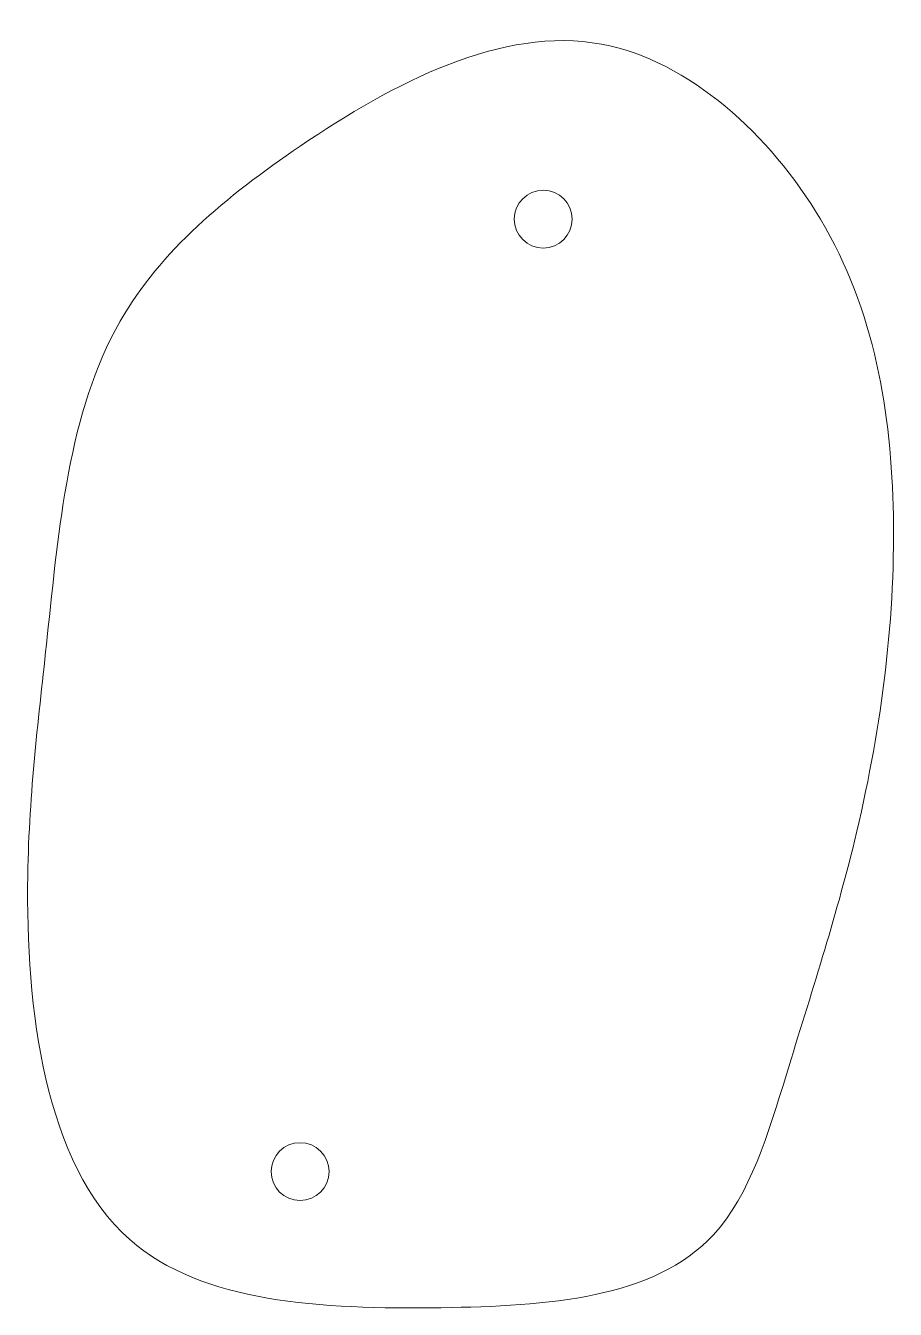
# Model space of a CAD drawing. Header units: inches. Extents: x 9.28 to 12.1, y 6.22 to 10.38.
import ezdxf

# ---------------------------------------------------------------- set-up
doc = ezdxf.new("R2010")
doc.units = ezdxf.units.IN
doc.header["$MEASUREMENT"] = 0

msp = doc.modelspace()

# ---------------------------------------------------------------- linework, layer by layer
at = {"color": 7, "linetype": 'Continuous', "lineweight": 15}
for centre in [(10.9574, 9.7527), (10.1697, 6.6648)]:
    msp.add_circle(centre, 0.0938, dxfattribs=at)
msp.add_open_spline([(9.2874, 7.6258), (9.2806, 7.1949), (9.3922, 6.2628), (10.5791, 6.2004), (11.5345, 6.2686), (11.768, 7.0665), (12.0114, 7.8108), (12.1445, 8.7678), (11.9813, 9.7607), (11.1313, 10.5423), (10.1988, 10.0501), (9.4423, 9.4214), (9.3652, 8.4681), (9.2917, 7.8978), (9.2874, 7.6258)], degree=3, knots=[0, 0, 0, 0, 0.109929, 0.202397, 0.284224, 0.335388, 0.405959, 0.501198, 0.58986, 0.671199, 0.763591, 0.836455, 0.930609, 1, 1, 1, 1], dxfattribs=at)

doc.saveas('drawing.dxf')
